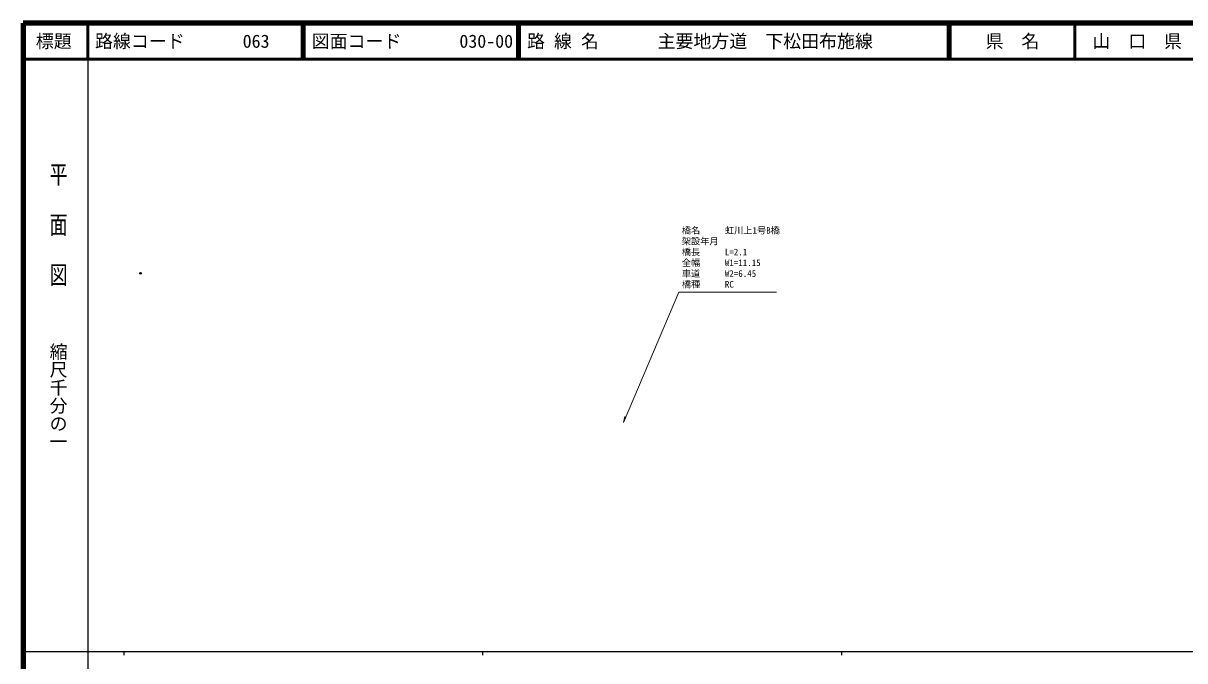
# Model space of a CAD drawing. Units: millimetres on the paper, with parts at other scales. Extents: x 40 to 680, y 20 to 380.
# Drawn here: x 40 to 363.6, y 202.4 to 380 of the extents above; entities that cross this region are included whole.
import ezdxf
from ezdxf.enums import TextEntityAlignment as Align

# ---------------------------------------------------------------- set-up
doc = ezdxf.new("R2010")
doc.units = ezdxf.units.MM
doc.header["$PDMODE"] = 32
doc.header["$PDSIZE"] = 0.5
for name, color, linetype in [('M-BMK-HTXT', 7, 'Continuous'), ('M-OTRS', 6, 'Continuous'), ('M-TTL-TXT', 7, 'Continuous')]:
    doc.layers.add(name, color=color, linetype=linetype)
for name, color, linetype, lineweight in [('M-STR-HTXT', 7, 'Continuous', 13), ('M-TTL', 2, 'Continuous', 140), ('M-TTL-BAND', 7, 'Continuous', 25), ('M-TTL-LINE', 7, 'Continuous', 50)]:
    doc.layers.add(name, color=color, linetype=linetype, lineweight=lineweight)
doc.styles.add('@ＭＳ ゴシック', font='')
doc.styles.add('ＭＳ ゴシック', font='')
doc.styles.get('@ＭＳ ゴシック').set_extended_font_data('@MS Gothic')
doc.styles.get('ＭＳ ゴシック').set_extended_font_data('MS Gothic')

msp = doc.modelspace()

# ---------------------------------------------------------------- linework, layer by layer
at = {"layer": 'M-OTRS'}
msp.add_point((72.679, 310.333), dxfattribs=at)
at = {"layer": 'M-STR-HTXT'}
for p, q in [((207.25, 268.739), (222.698, 305.06)), ((222.698, 305.06), (249.916, 305.06)), ((207.25, 268.739), (207.591, 270.424))]:
    msp.add_line(p, q, dxfattribs=at)
at = {"layer": 'M-TTL'}
for p, q in [((40, 380), (40, 20)), ((680, 380), (40, 380))]:
    msp.add_line(p, q, dxfattribs=at)
at = {"layer": 'M-TTL-BAND'}
for p, q in [((58, 370), (58, 20)), ((40, 205), (579, 205)), ((68, 205), (68, 204)), ((168, 205), (168, 204)), ((268, 205), (268, 204))]:
    msp.add_line(p, q, dxfattribs=at)
at = {"layer": 'M-TTL-LINE'}
for p, q in [((58, 380), (58, 370)), ((117.75, 380), (117.75, 370)), ((118.25, 380), (118.25, 370)), ((177.75, 380), (177.75, 370)), ((178.25, 380), (178.25, 370)), ((297.75, 380), (297.75, 370)), ((298.25, 380), (298.25, 370)), ((333, 380), (333, 370)), ((40, 370), (680, 370))]:
    msp.add_line(p, q, dxfattribs=at)

# ---------------------------------------------------------------- texts
at = {"layer": 'M-BMK-HTXT', "style": 'ＭＳ ゴシック'}
for s, p in [('橋名', (223.49, 320.815)), ('架設年月', (223.49, 317.815)), ('虹川上1号B橋', (235.49, 320.815)), ('橋長', (223.49, 314.815)), ('L=2.1', (235.49, 314.815)), ('全幅', (223.49, 311.815)), ('W1=11.15', (235.49, 311.815)), ('車道', (223.49, 308.815)), ('W2=6.45', (235.49, 308.815)), ('橋種', (223.49, 305.815)), ('RC', (235.49, 305.815))]:
    msp.add_text(s, height=1.833, dxfattribs=at).set_placement(p, align=Align.BOTTOM_LEFT)
at = {"layer": 'M-TTL-BAND', "style": '@ＭＳ ゴシック', "width": 1.4}
msp.add_text('平  面  図', height=3.666, rotation=270, dxfattribs=at).set_placement((49.777, 306.475), align=Align.MIDDLE_RIGHT)
at = {"layer": 'M-TTL-BAND', "style": '@ＭＳ ゴシック'}
msp.add_text('縮尺千分の一', height=3.666, rotation=270, dxfattribs=at).set_placement((49.777, 261.03), align=Align.MIDDLE_RIGHT)
at = {"layer": 'M-TTL-TXT', "style": 'ＭＳ ゴシック'}
for s, p in [('標題', (48.5, 375)), ('県\u3000名', (315.625, 375)), ('山\u3000口\u3000県', (350.375, 375))]:
    msp.add_text(s, height=3.666, dxfattribs=at).set_placement(p, align=Align.MIDDLE_CENTER)
for s, p in [('路線コード', (60, 375)), ('063', (101.142, 375)), ('図面コード', (120.38, 375)), ('030-00', (161.521, 375)), ('路 線 名', (180.38, 375)), ('主要地方道\u3000下松田布施線', (216.734, 375))]:
    msp.add_text(s, height=3.666, dxfattribs=at).set_placement(p, align=Align.MIDDLE_LEFT)

doc.saveas('drawing.dxf')
